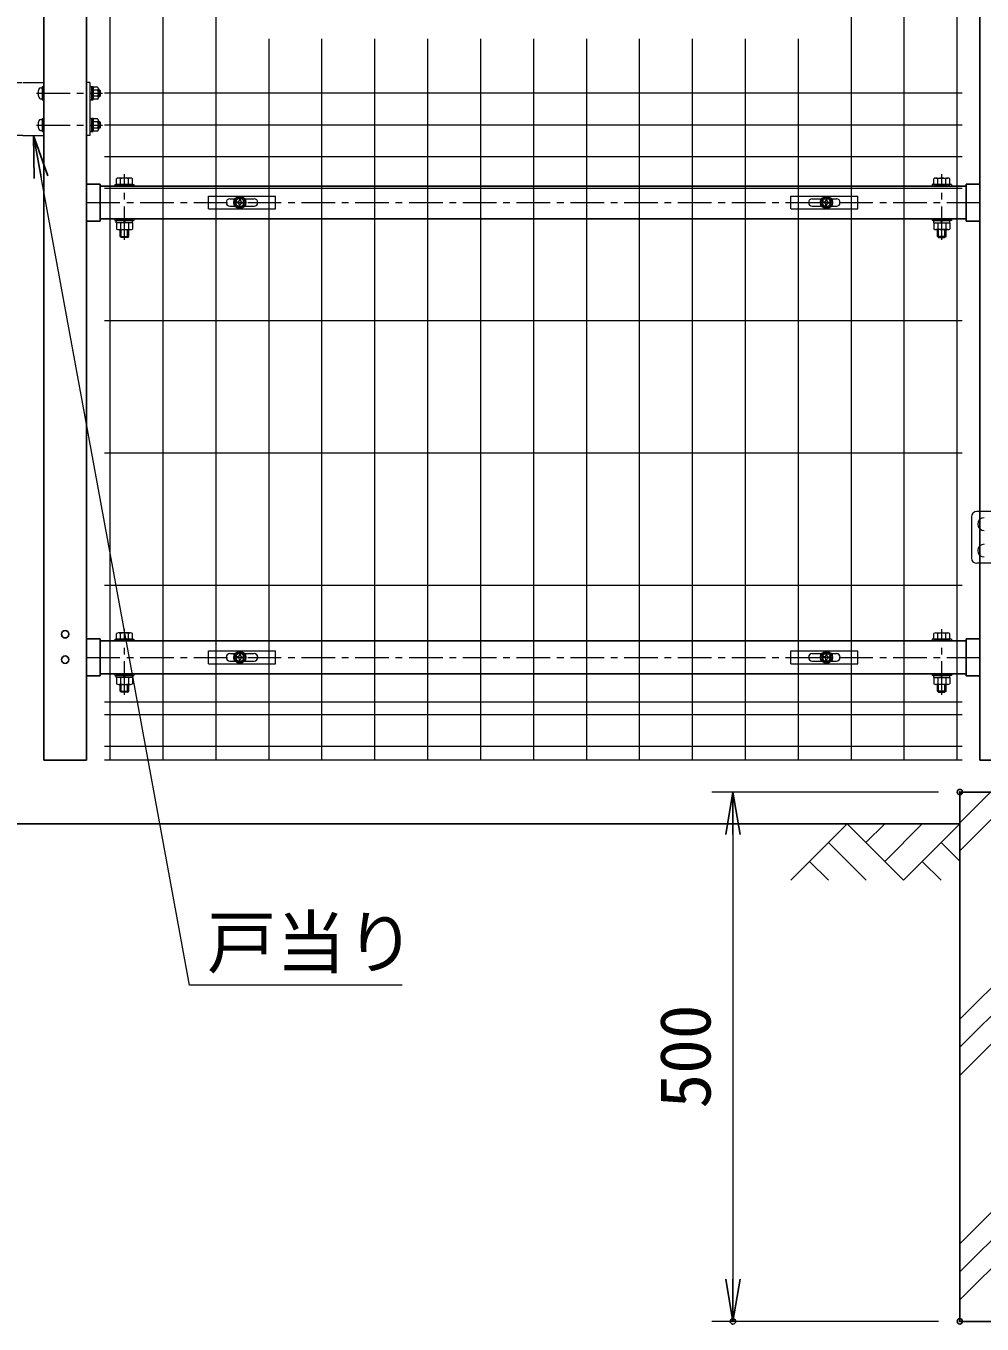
# Model space of a CAD drawing. Units: millimetres, scale not verified. Extents: x -4200 to 4200, y -2970 to 2970.
# Drawn here: x 1189 to 2092, y -775 to 451 of the extents above; entities that cross this region are included whole.
import ezdxf
from ezdxf.enums import TextEntityAlignment as Align

# ---------------------------------------------------------------- set-up
doc = ezdxf.new("R2010")
doc.units = ezdxf.units.MM
doc.header["$LTSCALE"] = 10
doc.header["$PDMODE"] = 32
doc.header["$PDSIZE"] = 5
doc.linetypes.add('DASHED', pattern=[7.5, 6, -1.5])
doc.linetypes.add('USER1', pattern=[50.8, 31.75, -6.35, 6.35, -6.35])
for name, color, linetype, lineweight in [('0-0_D-BGD', 7, 'Continuous', 25), ('0-1_D-BMK', 2, 'USER1', 13), ('0-2_D-STR1', 1, 'Continuous', 25), ('0-3_D-STR4', 7, 'Continuous', 25), ('0-4_D-STR3', 3, 'Continuous', 13), ('0-5_D-STR-DIM', 7, 'Continuous', 13), ('0-7_Defpoints', 6, 'Continuous', 25), ('0-8_D-STR-TXT', 7, 'Continuous', 13), ('0-9_D-DCR-HCH', 7, 'Continuous', 13), ('0-C_D-STR2', 7, 'Continuous', 13)]:
    doc.layers.add(name, color=color, linetype=linetype, lineweight=lineweight)
doc.layers.add('0-6_0', color=7, linetype='Continuous')
doc.styles.add('ＭＳ ゴシック', font='')
doc.styles.get('ＭＳ ゴシック').set_extended_font_data('MS Gothic')

# ---------------------------------------------------------------- blocks, each defined once
blk = doc.blocks.new('_Open')
at = {"layer": '0-6_0'}
blk.add_line((-10, 1.667), (0, 0), dxfattribs=at)
blk.add_lwpolyline([(-10, -1.667), (0, 0), (-10, 0)], dxfattribs=at)
blk = doc.blocks.new('U8')
at = {"layer": '0-1_D-BMK'}
for p, q in [((10302.3, 5214), (10302.3, 5834.9)), ((18022.3, 5214), (18022.3, 5834.9)), ((9942.3, 5567.5), (18382.3, 5567.5)), ((10302.3, 918.5), (10302.3, 1539.4)), ((18022.3, 918.5), (18022.3, 1539.4)), ((9942.3, 1272), (18382.3, 1272))]:
    blk.add_line(p, q, dxfattribs=at)
at = {"layer": '0-2_D-STR1'}
for p, q in [((9942.3, 11150), (9942.3, 300)), ((18382.3, 11150), (18382.3, 300)), ((9542.3, 9510), (9542.3, 300)), ((9942.3, 5742), (10072.3, 5742)), ((10072.3, 5742), (10072.3, 5393)), ((18252.3, 5722.5), (10072.3, 5722.5)), ((18382.3, 5742), (18252.3, 5742)), ((18252.3, 5412.5), (10072.3, 5412.5)), ((10072.3, 5393), (9942.3, 5393)), ((9942.3, 1446.5), (10072.3, 1446.5)), ((18252.3, 1427), (10072.3, 1427)), ((18252.3, 1446.5), (18252.3, 1097.5)), ((18382.3, 1446.5), (18252.3, 1446.5)), ((18252.3, 1117), (10072.3, 1117)), ((18252.3, 1097.5), (18382.3, 1097.5)), ((9542.3, 300), (9942.3, 300)), ((18382.3, 300), (18782.3, 300))]:
    blk.add_line(p, q, dxfattribs=at)
for points in [[(18252.3, 5742), (18252.3, 5393), (18382.3, 5393)], [(10072.3, 1446.5), (10072.3, 1097.5), (9942.3, 1097.5)]]:
    blk.add_lwpolyline(points, dxfattribs=at)
for centre in [(9742.3, 1490), (9742.3, 1250)]:
    blk.add_circle(centre, 35, dxfattribs=at)
at = {"layer": '0-4_D-STR3'}
for p, q in [((10227.3, 5738.5), (10227.3, 5793)), ((10358.6, 5798.5), (10246.1, 5798.5)), ((10264.8, 5738.5), (10264.8, 5793)), ((10339.8, 5738.5), (10339.8, 5793)), ((10377.3, 5738.5), (10377.3, 5793)), ((17947.3, 5738.5), (17947.3, 5793)), ((17966, 5798.5), (18078.5, 5798.5)), ((17984.8, 5738.5), (17984.8, 5793)), ((18059.8, 5738.5), (18059.8, 5793)), ((18097.3, 5738.5), (18097.3, 5793)), ((10212.3, 5738.5), (10212.3, 5722.5)), ((10212.3, 5738.5), (10392.3, 5738.5)), ((10212.3, 5722.5), (10392.3, 5722.5)), ((10377.3, 5738.5), (10227.3, 5738.5)), ((10392.3, 5738.5), (10392.3, 5722.5)), ((17932.3, 5738.5), (17932.3, 5722.5)), ((18112.3, 5738.5), (17932.3, 5738.5)), ((18112.3, 5722.5), (17932.3, 5722.5)), ((17947.3, 5738.5), (18097.3, 5738.5)), ((18112.3, 5738.5), (18112.3, 5722.5)), ((10212.3, 5412.5), (10212.3, 5396.5)), ((10212.3, 5412.5), (10392.3, 5412.5)), ((10212.3, 5396.5), (10392.3, 5396.5)), ((10306.1, 5376.5), (10294.5, 5396.5)), ((10313, 5376.5), (10301.4, 5396.5)), ((10392.3, 5412.5), (10392.3, 5396.5)), ((17932.3, 5412.5), (17932.3, 5396.5)), ((18112.3, 5412.5), (17932.3, 5412.5)), ((18112.3, 5396.5), (17932.3, 5396.5)), ((18011.6, 5376.5), (18023.1, 5396.5)), ((18018.5, 5376.5), (18030.1, 5396.5)), ((18112.3, 5412.5), (18112.3, 5396.5)), ((10227.3, 5376.5), (10227.3, 5317)), ((10246.1, 5311.5), (10358.6, 5311.5)), ((10262.3, 5248.5), (10262.3, 5311.5)), ((10264.8, 5376.5), (10264.8, 5317)), ((10272.3, 5238.5), (10272.3, 5311.5)), ((10332.3, 5238.5), (10332.3, 5311.5)), ((10339.8, 5376.5), (10339.8, 5317)), ((10342.3, 5248.5), (10342.3, 5311.5)), ((10377.3, 5376.5), (10377.3, 5317)), ((17947.3, 5376.5), (17947.3, 5317)), ((18078.5, 5311.5), (17966, 5311.5)), ((17982.3, 5248.5), (17982.3, 5311.5)), ((17984.8, 5376.5), (17984.8, 5317)), ((17992.3, 5238.5), (17992.3, 5311.5)), ((18052.3, 5238.5), (18052.3, 5311.5)), ((18059.8, 5376.5), (18059.8, 5317)), ((18062.3, 5248.5), (18062.3, 5311.5)), ((18097.3, 5376.5), (18097.3, 5317)), ((10262.3, 5248.5), (10272.3, 5238.5)), ((10262.3, 5248.5), (10342.3, 5248.5)), ((10332.3, 5238.5), (10272.3, 5238.5)), ((10332.3, 5238.5), (10342.3, 5248.5)), ((17992.3, 5238.5), (17982.3, 5248.5)), ((18062.3, 5248.5), (17982.3, 5248.5)), ((17992.3, 5238.5), (18052.3, 5238.5)), ((18062.3, 5248.5), (18052.3, 5238.5)), ((18302, 2600), (18302, 2210)), ((18890.6, 2650), (18352, 2650)), ((18890.6, 2160), (18352, 2160)), ((10227.3, 1443), (10227.3, 1497.5)), ((10358.6, 1503), (10246.1, 1503)), ((10264.8, 1443), (10264.8, 1497.5)), ((10339.8, 1443), (10339.8, 1497.5)), ((10377.3, 1443), (10377.3, 1497.5)), ((17947.3, 1443), (17947.3, 1497.5)), ((17966, 1503), (18078.5, 1503)), ((17984.8, 1443), (17984.8, 1497.5)), ((18059.8, 1443), (18059.8, 1497.5)), ((18097.3, 1443), (18097.3, 1497.5)), ((10212.3, 1443), (10212.3, 1427)), ((10212.3, 1443), (10392.3, 1443)), ((10212.3, 1427), (10392.3, 1427)), ((10377.3, 1443), (10227.3, 1443)), ((10392.3, 1443), (10392.3, 1427)), ((17932.3, 1443), (17932.3, 1427)), ((18112.3, 1443), (17932.3, 1443)), ((18112.3, 1427), (17932.3, 1427)), ((17947.3, 1443), (18097.3, 1443)), ((18112.3, 1443), (18112.3, 1427)), ((10212.3, 1117), (10212.3, 1101)), ((10212.3, 1117), (10392.3, 1117)), ((10392.3, 1117), (10392.3, 1101)), ((17932.3, 1117), (17932.3, 1101)), ((18112.3, 1117), (17932.3, 1117)), ((18112.3, 1117), (18112.3, 1101)), ((10212.3, 1101), (10392.3, 1101)), ((10227.3, 1081), (10227.3, 1021.5)), ((10246.1, 1016), (10358.6, 1016)), ((10262.3, 953), (10262.3, 1016)), ((10264.8, 1081), (10264.8, 1021.5)), ((10272.3, 943), (10272.3, 1016)), ((10306.1, 1081), (10294.5, 1101)), ((10313, 1081), (10301.4, 1101)), ((10332.3, 943), (10332.3, 1016)), ((10339.8, 1081), (10339.8, 1021.5)), ((10342.3, 953), (10342.3, 1016)), ((10377.3, 1081), (10377.3, 1021.5)), ((18112.3, 1101), (17932.3, 1101)), ((17947.3, 1081), (17947.3, 1021.5)), ((18078.5, 1016), (17966, 1016)), ((17982.3, 953), (17982.3, 1016)), ((17984.8, 1081), (17984.8, 1021.5)), ((17992.3, 943), (17992.3, 1016)), ((18011.6, 1081), (18023.1, 1101)), ((18018.5, 1081), (18030.1, 1101)), ((18052.3, 943), (18052.3, 1016)), ((18059.8, 1081), (18059.8, 1021.5)), ((18062.3, 953), (18062.3, 1016)), ((18097.3, 1081), (18097.3, 1021.5)), ((10262.3, 953), (10272.3, 943)), ((10262.3, 953), (10342.3, 953)), ((10332.3, 943), (10272.3, 943)), ((10332.3, 943), (10342.3, 953)), ((17992.3, 943), (17982.3, 953)), ((18062.3, 953), (17982.3, 953)), ((17992.3, 943), (18052.3, 943)), ((18062.3, 953), (18052.3, 943))]:
    blk.add_line(p, q, dxfattribs=at)
for points in [[(10379.3, 5376.5), (10225.3, 5376.5), (10225.3, 5396.5)], [(10379.3, 5376.5), (10379.3, 5396.5), (10225.3, 5396.5)], [(17945.3, 5376.5), (18099.3, 5376.5), (18099.3, 5396.5)], [(17945.3, 5376.5), (17945.3, 5396.5), (18099.3, 5396.5)], [(10379.3, 1081), (10225.3, 1081), (10225.3, 1101)], [(10379.3, 1081), (10379.3, 1101), (10225.3, 1101)], [(17945.3, 1081), (18099.3, 1081), (18099.3, 1101)], [(17945.3, 1081), (17945.3, 1101), (18099.3, 1101)]]:
    blk.add_lwpolyline(points, dxfattribs=at)
for centre, radius, start, end in [((10246.1, 5764), 34.5, 57.13278, 122.86722), ((10302.3, 5668.6), 129.9, 73.22135, 106.77865), ((10358.6, 5764), 34.5, 57.13278, 122.86722), ((17966, 5764), 34.5, 57.13278, 122.86722), ((18022.3, 5668.6), 129.9, 73.22135, 106.77865), ((18078.5, 5764), 34.5, 57.13278, 122.86722), ((10246.1, 5346), 34.5, 237.13278, 302.86722), ((10302.3, 5441.4), 129.9, 253.22135, 286.77865), ((10358.6, 5346), 34.5, 237.13278, 302.86722), ((17966, 5346), 34.5, 237.13278, 302.86722), ((18022.3, 5441.4), 129.9, 253.22135, 286.77865), ((18078.5, 5346), 34.5, 237.13278, 302.86722), ((18352, 2600), 50, 90, 180), ((18422, 2530), 60, 90, 270), ((18422, 2280), 60, 90, 270), ((18352, 2210), 50, 180, 270), ((10246.1, 1468.5), 34.5, 57.13278, 122.86722), ((10302.3, 1373.1), 129.9, 73.22135, 106.77865), ((10358.6, 1468.5), 34.5, 57.13278, 122.86722), ((17966, 1468.5), 34.5, 57.13278, 122.86722), ((18022.3, 1373.1), 129.9, 73.22135, 106.77865), ((18078.5, 1468.5), 34.5, 57.13278, 122.86722), ((10246.1, 1050.5), 34.5, 237.13278, 302.86722), ((10302.3, 1145.9), 129.9, 253.22135, 286.77865), ((10358.6, 1050.5), 34.5, 237.13278, 302.86722), ((17966, 1050.5), 34.5, 237.13278, 302.86722), ((18022.3, 1145.9), 129.9, 253.22135, 286.77865), ((18078.5, 1050.5), 34.5, 237.13278, 302.86722)]:
    blk.add_arc(centre, radius, start, end, dxfattribs=at)
at = {"layer": '0-7_Defpoints'}
for centre in [(11392.3, 5567.5), (16932.3, 5567.5), (11392.3, 1272), (16932.3, 1272)]:
    blk.add_circle(centre, 40, dxfattribs=at)
blk = doc.blocks.new('A$Cc5bff5c2')
at = {"layer": '0-4_D-STR3'}
for p, q in [((-297.7, 60), (337.3, 60)), ((-297.7, -60), (-297.7, 60)), ((-95.2, 35), (-45.6, 35)), ((-18.5, 4.2), (-31.5, 3.9)), ((-31.5, 3.9), (-31.5, -4)), ((-4, 31.5), (-4.2, 18.5)), ((-4, 31.5), (4, 31.5)), ((4, 31.5), (4.2, 18.5)), ((18.5, 4.2), (31.5, 3.9)), ((31.5, 3.9), (31.5, -4)), ((45.6, 35), (134.8, 35)), ((-95.2, -35), (-45.6, -35)), ((-18.5, -4.2), (-31.5, -4)), ((-4, -31.5), (-4.2, -18.5)), ((18.5, -4.2), (31.5, -4)), ((45.6, -35), (134.8, -35))]:
    blk.add_line(p, q, dxfattribs=at)
for points in [[(-297.7, -60), (337.3, -60), (337.3, 60)], [(-4, -31.5), (4, -31.5), (4.2, -18.5)]]:
    blk.add_lwpolyline(points, dxfattribs=at)
for radius in [57.5, 52.5]:
    blk.add_circle((0, 0), radius, dxfattribs=at)
for centre, radius, start, end in [((-95.2, 0), 35, 90, 270), ((-19.1, 19), 14.9, 270, 0), ((19.1, 19), 14.9, 180, 270), ((134.8, 0), 35, 270, 90), ((-19.1, -19), 14.9, 0, 90), ((19.1, -19), 14.9, 90, 180)]:
    blk.add_arc(centre, radius, start, end, dxfattribs=at)
blk = doc.blocks.new('A$C5ba32ecb')
at = {"layer": '0-4_D-STR3'}
for p, q in [((-337.5, 60), (297.5, 60)), ((-337.5, -60), (-337.5, 60)), ((-135, 35), (-45.6, 35)), ((-18.5, 4.2), (-31.5, 3.9)), ((-31.5, 3.9), (-31.5, -4)), ((-4, 31.5), (-4.2, 18.5)), ((-4, 31.5), (4, 31.5)), ((4, 31.5), (4.2, 18.5)), ((18.5, 4.2), (31.5, 3.9)), ((31.5, 3.9), (31.5, -4)), ((45.6, 35), (95, 35)), ((-135, -35), (-45.6, -35)), ((-18.5, -4.2), (-31.5, -4)), ((-4, -31.5), (-4.2, -18.5)), ((18.5, -4.2), (31.5, -4)), ((45.6, -35), (95, -35))]:
    blk.add_line(p, q, dxfattribs=at)
for points in [[(-337.5, -60), (297.5, -60), (297.5, 60)], [(-4, -31.5), (4, -31.5), (4.2, -18.5)]]:
    blk.add_lwpolyline(points, dxfattribs=at)
for radius in [57.5, 52.5]:
    blk.add_circle((0, 0), radius, dxfattribs=at)
for centre, radius, start, end in [((-135, 0), 35, 90, 270), ((-19.1, 19), 14.9, 270, 0), ((19.1, 19), 14.9, 180, 270), ((95, 0), 35, 270, 90), ((-19.1, -19), 14.9, 0, 90), ((19.1, -19), 14.9, 90, 180)]:
    blk.add_arc(centre, radius, start, end, dxfattribs=at)
blk = doc.blocks.new('A$C85983226')
at = {"layer": '0-1_D-BMK'}
for p, q in [((-70, 0), (554, 0)), ((-70, -300), (554, -300))]:
    blk.add_line(p, q, dxfattribs=at)
at = {"layer": '0-4_D-STR3', "linetype": 'DASHED'}
for p, q in [((-368, -300), (-368, 0)), ((-268, 100), (-200, 100)), ((-200, -400), (-268, -400))]:
    blk.add_line(p, q, dxfattribs=at)
at = {"layer": '0-4_D-STR3'}
for p, q in [((-200, 100), (0, 100)), ((-31.3, 51.8), (-16, 51.8)), ((-16, 62.5), (-16, -62.5)), ((-16, 62.5), (0, 62.5)), ((-16, 51.8), (-16, -51.8)), ((0, 100), (0, -400)), ((0, 62.5), (0, -62.5)), ((400, 100), (400, -400)), ((432, 100), (400, 100)), ((432, 100), (432, -400)), ((432, 62.5), (432, -62.5)), ((432, 62.5), (448, 62.5)), ((448, 62.5), (448, -62.5)), ((448, 8), (463.8, -1.1)), ((448, 1.1), (463.8, -8)), ((463.8, 57.5), (463.8, -57.5)), ((505.6, 57.5), (463.8, 57.5)), ((505.6, 29.1), (463.8, 29.1)), ((513.8, 43.3), (513.8, -43.3)), ((527, 30), (513.8, 30)), ((534, 23), (513.8, 23)), ((527, -30), (527, 30)), ((534, 23), (527, 30)), ((534, -23), (534, 23)), ((-31.6, -51.8), (-16, -51.8)), ((-16, -62.5), (0, -62.5)), ((432, -62.5), (448, -62.5)), ((505.6, -29.1), (463.8, -29.1)), ((505.6, -57.5), (463.8, -57.5)), ((534, -23), (513.8, -23)), ((527, -30), (513.8, -30)), ((534, -23), (527, -30)), ((-16, -237.5), (-16, -362.5)), ((-16, -237.5), (0, -237.5)), ((0, -237.5), (0, -362.5)), ((432, -237.5), (432, -362.5)), ((432, -237.5), (448, -237.5)), ((448, -237.5), (448, -362.5)), ((463.8, -242.5), (463.8, -357.5)), ((505.6, -242.5), (463.8, -242.5)), ((-31.6, -351.8), (-16, -351.8)), ((-31.3, -248.2), (-16, -248.2)), ((-16, -248.2), (-16, -351.8)), ((-16, -362.5), (0, -362.5)), ((432, -362.5), (448, -362.5)), ((448, -292), (463.8, -301.1)), ((448, -298.9), (463.8, -308)), ((505.6, -270.9), (463.8, -270.9)), ((505.6, -329.1), (463.8, -329.1)), ((505.6, -357.5), (463.8, -357.5)), ((513.8, -256.7), (513.8, -343.3)), ((527, -270), (513.8, -270)), ((534, -277), (513.8, -277)), ((534, -323), (513.8, -323)), ((527, -330), (513.8, -330)), ((527, -330), (527, -270)), ((534, -277), (527, -270)), ((534, -323), (527, -330)), ((534, -323), (534, -277)), ((-200, -400), (0, -400)), ((432, -400), (400, -400))]:
    blk.add_line(p, q, dxfattribs=at)
for points in [[(448, -61), (463.8, -61), (463.8, 61), (448, 61)], [(448, -361), (463.8, -361), (463.8, -239), (448, -239)]]:
    blk.add_lwpolyline(points, close=True, dxfattribs=at)
at = {"layer": '0-4_D-STR3', "linetype": 'DASHED'}
for centre, start, end in [((-268, 0), 90, 180), ((-268, -300), 180, 270)]:
    blk.add_arc(centre, 100, start, end, dxfattribs=at)
at = {"layer": '0-4_D-STR3'}
for centre, radius, start, end in [((85, -0.7), 140, 163.92714, 195.41383), ((-31.3, 32.8), 19, 90, 163.92714), ((497.4, 43.3), 16.4, 300, 60), ((458, 0), 55.8, 328.543, 31.457), ((-31.6, -32.8), 19, 195.41383, 270), ((497.4, -43.3), 16.4, 300, 60), ((497.4, -256.7), 16.4, 300, 60), ((85, -300.7), 140, 163.92714, 195.41383), ((-31.6, -332.8), 19, 195.41383, 270), ((-31.3, -267.2), 19, 90, 163.92714), ((458, -300), 55.8, 328.543, 31.457), ((497.4, -343.3), 16.4, 300, 60)]:
    blk.add_arc(centre, radius, start, end, dxfattribs=at)

msp = doc.modelspace()

# ---------------------------------------------------------------- linework, layer by layer
at = {"layer": '0-0_D-BGD'}
msp.add_line((320.67, -302.09), (2070.67, -302.09), dxfattribs=at)
at = {"layer": '0-3_D-STR4'}
for p, q in [((2165.42, -272.09), (2070.67, -272.09)), ((2070.67, -272.09), (2070.67, -772.09)), ((2320.67, -772.09), (2070.67, -772.09))]:
    msp.add_line(p, q, dxfattribs=at)
at = {"layer": '0-5_D-STR-DIM'}
for p, q in [((2050.67, -272.09), (1836.41, -272.09)), ((1856.41, -312.09), (1856.41, -732.09)), ((2050.67, -772.09), (1836.41, -772.09))]:
    msp.add_line(p, q, dxfattribs=at)
at = {"layer": '0-7_Defpoints'}
for p in [(2070.67, -272.09), (1856.41, -772.09), (2070.67, -772.09), (2070.67, -772.09)]:
    msp.add_point(p, dxfattribs=at)
at = {"layer": '0-8_D-STR-TXT'}
msp.add_lwpolyline([(1544.12, -454.54), (1343.06, -454.54), (1202.9, 308.57)], dxfattribs=at)
at = {"layer": '0-9_D-DCR-HCH'}
for p, q in [((2070.67, -327.59), (2126.17, -272.09)), ((2070.67, -301.08), (2099.66, -272.09)), ((2070.67, -274.56), (2073.14, -272.09)), ((1964.25, -302.09), (1911.03, -355.3)), ((1981.98, -319.83), (1999.72, -302.09)), ((1999.72, -337.56), (2035.2, -302.09)), ((1946.51, -319.83), (1982.15, -355.3)), ((2052.93, -319.83), (2070.67, -337.48)), ((1928.77, -337.56), (1946.59, -355.3)), ((2035.2, -337.56), (2053.01, -355.3)), ((2070.67, -486.69), (2165.42, -391.94)), ((2070.67, -513.21), (2165.42, -418.46)), ((2070.67, -539.72), (2165.42, -444.97)), ((2070.67, -698.82), (2320.67, -448.82)), ((2070.67, -725.34), (2320.67, -475.34)), ((2070.67, -751.86), (2320.67, -501.86))]:
    msp.add_line(p, q, dxfattribs=at)
msp.add_lwpolyline([(1964.25, -302.09), (2017.46, -355.3), (2070.67, -302.09)], dxfattribs=at)
at = {"layer": '0-C_D-STR2'}
for p, q in [((1267.92, 927.91), (1267.92, -242.09)), ((1317.92, 927.91), (1317.92, -242.09)), ((1367.92, 927.91), (1367.92, -242.09)), ((1967.92, 927.91), (1967.92, -242.09)), ((2017.92, 927.91), (2017.92, -242.09)), ((2067.92, 927.91), (2067.92, -242.09)), ((1417.92, 439.38), (1417.92, -242.09)), ((1467.92, 439.38), (1467.92, -242.09)), ((1517.92, 439.38), (1517.92, -242.09)), ((1567.92, 439.38), (1567.92, -242.09)), ((1617.92, 439.38), (1617.92, -242.09)), ((1667.92, 439.38), (1667.92, -242.09)), ((1717.92, 439.38), (1717.92, -242.09)), ((1767.92, 439.38), (1767.92, -242.09)), ((1817.92, 439.38), (1817.92, -242.09)), ((1867.92, 439.38), (1867.92, -242.09)), ((1917.92, 439.38), (1917.92, -242.09)), ((2072.92, 387.91), (1262.92, 387.91)), ((2072.92, 357.91), (1262.92, 357.91)), ((2072.92, 327.91), (1262.92, 327.91)), ((2072.92, 297.91), (1262.92, 297.91)), ((2072.92, 172.91), (1262.92, 172.91)), ((2072.92, 47.91), (1262.92, 47.91)), ((2072.92, -77.09), (1262.92, -77.09)), ((2072.92, -187.33), (1262.92, -187.33)), ((2072.92, -199.19), (1262.92, -199.19)), ((2072.92, -228.99), (1262.92, -228.99)), ((2072.92, -242.09), (1262.92, -242.09))]:
    msp.add_line(p, q, dxfattribs=at)

# ---------------------------------------------------------------- block references
at = {"layer": '0-5_D-STR-DIM', "xscale": 0.1, "yscale": 0.1}
for name, p in [('U8', (251.44, -272.09)), ('A$C85983226', (1205.67, 387.91)), ('A$Cc5bff5c2', (1390.7, 284.66)), ('A$C5ba32ecb', (1944.67, 284.66)), ('A$Cc5bff5c2', (1390.7, -144.89)), ('A$C5ba32ecb', (1944.67, -144.89))]:
    msp.add_blockref(name, p, dxfattribs=at)
at = {"layer": '0-5_D-STR-DIM', "xscale": 4, "yscale": 4}
for p, rotation in [((1856.41, -272.09), 90), ((1856.41, -772.09), 270)]:
    msp.add_blockref('_Open', p, dxfattribs=dict(at, rotation=rotation))
at = {"layer": '0-8_D-STR-TXT', "xscale": 4, "yscale": 4, "rotation": 100.40762}
msp.add_blockref('_Open', (1195.67, 347.91), dxfattribs=at)

# ---------------------------------------------------------------- texts
at = {"layer": '0-5_D-STR-DIM', "style": 'ＭＳ ゴシック'}
msp.add_text('500', height=48.09, rotation=90, dxfattribs=at).set_placement((1849.66, -570.96), align=Align.BOTTOM_LEFT)
at = {"layer": '0-8_D-STR-TXT', "style": 'ＭＳ ゴシック'}
msp.add_text('戸当り', height=48.09, dxfattribs=at).set_placement((1359.52, -452.51), align=Align.BOTTOM_LEFT)

doc.saveas('drawing.dxf')
